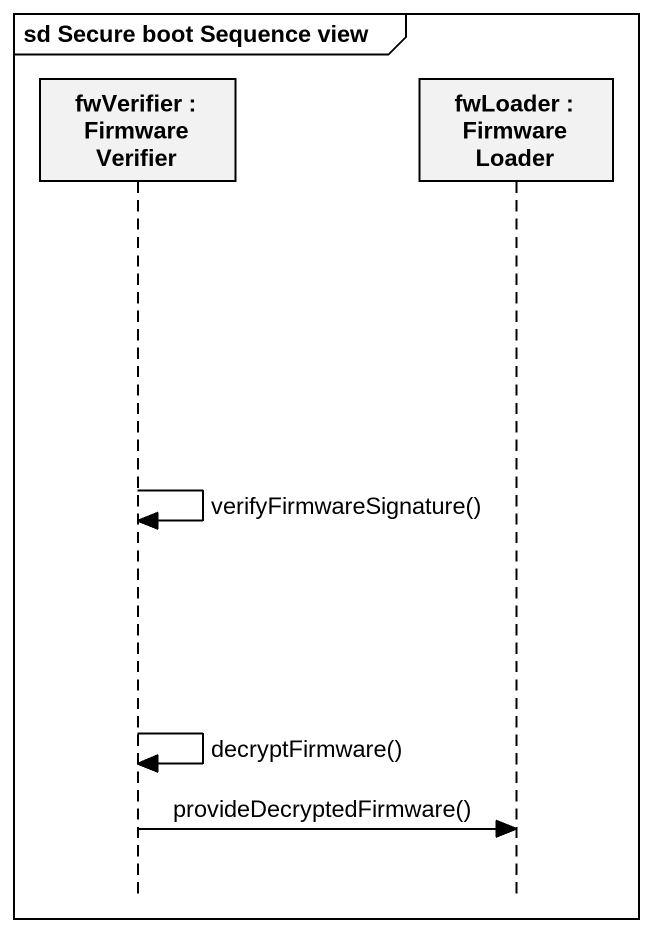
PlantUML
@startuml
mainframe sd Secure boot Sequence view
hide footbox
participant "fwVerifier : Firmware Verifier" as fwVerifier
participant "fwLoader : Firmware Loader" as fwLoader

fwVerifier -> fwVerifier : verifyFirmwareSignature()
fwVerifier -> fwVerifier : decryptFirmware()
fwVerifier -> fwLoader : provideDecryptedFirmware()
@enduml
